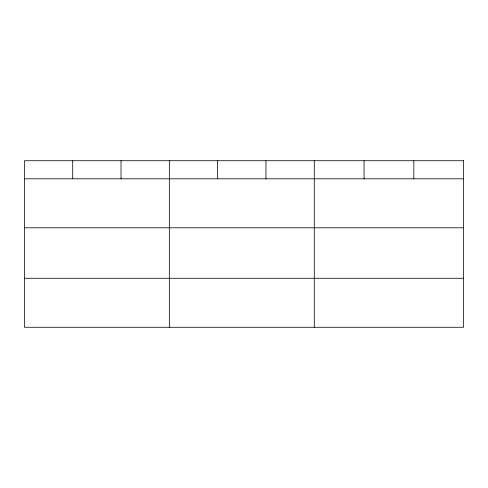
<?xml version="1.0" encoding="UTF-8"?>
<svg xmlns="http://www.w3.org/2000/svg" width="488" height="488" viewBox="0 0 488 488"><rect width="100%" height="100%" fill="white"/><g stroke="black" fill="none" stroke-linecap="round" stroke-linejoin="round"><path stroke-width="0.73" d="M24.4 178.803L463.6 178.803M24.4 227.798L463.6 227.798M24.4 278.276L463.6 278.276M413.824 160.729L413.824 178.803M364.048 160.729L364.048 178.803M314.272 160.729L314.272 327.271M265.96 160.729L265.96 178.803M217.648 160.729L217.648 178.803M169.336 160.729L169.336 327.271M121.024 160.729L121.024 178.803M72.712 160.729L72.712 178.803M463.6 160.729L24.4 160.729L24.4 327.271L463.6 327.271L463.6 160.729"/></g></svg>
